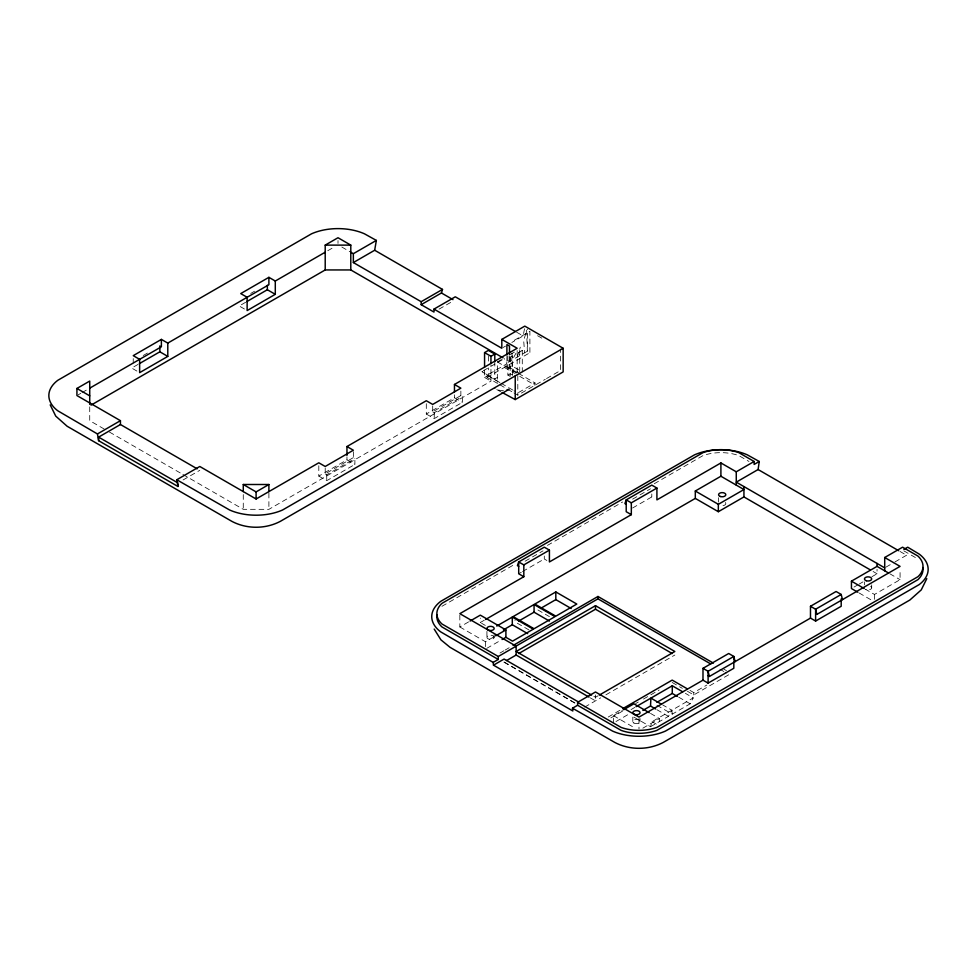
<?xml version="1.0" encoding="UTF-8"?>
<svg xmlns="http://www.w3.org/2000/svg" width="977" height="977" viewBox="0 0 977 977"><rect width="100%" height="100%" fill="white"/><g stroke="black" fill="none" stroke-linecap="round" stroke-linejoin="round"><path stroke-width="0.73" stroke-dasharray="4.88 3.66" d="M524.527 328.736L523.122 335.954L511.838 342.475M894.993 561.922L906.558 555.241L907.01 553.715M633.878 717.106L650.523 726.705L652.05 721.685L693.267 697.896L685.39 693.352M525.773 333.609L523.672 340.448L524.625 352.831M517.151 357.142L520.314 347.165M656.91 705.284L672.274 714.15L690.189 703.806L693.267 697.896M515.941 353.283L512.217 359.988L510.849 358.4L506.916 363.053L527.36 351.244L529.9 352.709L529.9 331.288L512.021 341.608M650.523 726.705L668.439 716.361L671.895 710.23L662.711 704.93M143.216 355.506L148.345 352.55M250.723 293.442L254.557 291.219M78.209 394.818L80.773 393.34M82.044 392.595L88.443 388.907M327.759 250.735L334.158 247.034M138.099 364.372L131.7 368.06L138.502 371.993M245.606 302.308L239.206 305.996L246.009 309.929M439.052 309.135L451.704 301.832M183.09 479.963L199.784 470.328M503.057 347.543L505.573 346.09M497.354 381.128L481.979 371.504L487.096 375.205L487.096 377.415L497.354 383.338L497.354 361.917L502.618 358.877M510.177 354.517L514.842 351.83M483.297 370.747L503.033 359.353M510.177 357.179L512.485 355.848L512.485 375.058L515.929 373.214M519.727 371.968L519.727 349.009L522.28 350.487L517.163 353.442L519.727 354.92M499.894 382.593L487.096 375.205L506.904 363.774L504.352 358.596M484.568 370.136L484.568 377.427L488.402 375.217L488.402 367.914M487.096 377.415L529.9 352.709M318.807 465.748L318.807 476.092L346.957 459.837L354.895 464.417L354.895 458.506L353.356 457.615L325.207 473.869L325.207 467.959M426.302 403.684L426.302 414.028L454.464 397.773L462.39 402.353L462.39 396.442L460.863 395.551L432.701 411.805L432.701 405.895M509.481 356.043L509.481 367.474L512.033 365.996L519.727 370.43L517.163 371.907L517.163 350.487L519.727 351.964M325.207 473.869L326.733 474.761L354.895 458.506M432.701 411.805L434.24 412.697L462.39 396.442M182.907 474.468L243.273 509.322L268.895 509.335L490.955 381.128L490.955 364.873M487.096 375.205L494.802 378.905L497.354 377.427M507.869 355.848L507.869 375.058L514.61 371.175M318.807 476.092L326.733 480.672L354.895 464.417M426.302 414.028L434.24 418.608L462.39 402.353M519.703 376.328L535.066 385.194L535.066 382.984L517.81 392.937L513.975 390.715M513.975 392.937L517.81 395.148L545.276 379.296M546.558 378.551L560.615 370.442L560.615 349.021M441.958 606.302L514.476 564.437M547.45 545.398L622.605 502.007M654.248 483.737L703.037 455.575A34.048 19.662 0 0 1 738.783 455.575L749.017 461.486M525.101 561.201L543.017 550.857M632.595 499.137L650.523 488.793M518.702 573.768L521.266 572.29M522.536 571.545L544.299 558.991L546.851 560.468M632.595 508.003L651.793 496.927L654.358 498.404M459.837 615.144L459.837 626.965L468.789 621.787M484.262 620.248L480.305 622.532L480.305 618.099M459.837 626.965L485.435 641.742L494.386 636.564M486.705 648.386L500.786 640.265M500.004 653.027L503.924 650.755M505.231 650.01L509.151 647.739M598.095 695.795L595.494 697.297L592.892 695.795M584.661 707.104L600.696 697.847M605.899 694.842L674.838 655.042M608.244 717.02L621.299 709.485M613.409 723.017L613.409 715.628L622.361 710.45M610.857 717.887L622.605 711.097M635.648 703.574L638.262 702.06M643.477 699.043L659.133 690.006M631.069 709.571L634.781 707.421M615.962 721.539L628.761 714.15M885.992 567.112L893.711 562.667M853.996 587.067L857.843 584.844M859.113 584.112L862.96 581.889M871.911 576.723L877.041 573.768L877.041 569.335M689.97 690.373L693.768 692.571L706.859 685.024M687.429 691.276L693.768 694.94L729.098 674.545L725.166 672.274M642.842 728.183L659.475 718.583L659.475 723.017M870.641 586.322A3.615 2.088 0 0 1 870.641 589.278A3.615 2.088 0 0 1 865.512 589.278L874.476 594.456L900.073 579.679L900.073 569.335M503.411 390.605L499.589 390.312L494.13 388.162M496.768 389.591L500.725 391.728M537.582 335.722L542.699 338.677M903.872 550.881L915.388 557.537M899.988 551.455L906.558 555.241M516.601 332.192L523.122 335.954M341.84 247.034L350.792 252.213M889.827 573.768L900.073 579.679M873.084 571.484L877.041 573.768M509.481 367.474L519.727 373.385M517.077 372.591L504.352 365.251L504.352 367.462L514.586 373.373M518.36 373.336L535.066 382.984M497.354 361.917L517.81 373.727L517.81 395.148M510.177 373.727L512.485 375.058M507.869 375.058L510.177 376.389L510.177 355.994M501.177 383.326L512.693 389.982M499.894 384.804L506.294 388.504M507.576 389.237L512.693 392.192M859.113 592.978L873.194 601.099M484.568 377.427L490.955 381.128M723.847 669.147L726.473 670.662M719.915 669.245L723.847 671.517M672.188 682.471L682.349 688.345M537.9 609.966L549.416 616.621M678.673 697.151L690.189 703.806M528.936 629.921L516.137 622.532L514.916 620.163M656.91 709.717L668.439 716.361M650.523 713.405L659.475 718.583M481.563 623.253L485.313 625.414M652.05 721.685L656.996 724.543M590.279 697.847L595.494 700.851L595.494 694.94M613.409 715.628L635.16 728.183M104.16 429.013L89.725 420.672L89.725 402.939M109.412 432.042L181.6 473.711M504.108 661.991L575.648 703.293M504.01 662.223L575.282 703.367M671.895 710.23L672.274 714.15M526.603 330.116L527.36 351.244L527.36 329.078M874.476 594.456L874.476 601.844M871.692 584.844L871.692 587.8M864.462 581.889L864.462 584.844M718.559 497.659L718.559 502.093M693.768 692.571L693.768 694.94M651.793 493.971L651.793 496.927M640.057 718.583L640.057 721.539M638.995 718.583L638.995 728.927M632.815 717.106L632.815 721.539M544.299 556.035L544.299 558.991M522.28 350.487L522.28 371.907M512.033 353.137L512.033 365.996M506.904 356.385L506.904 365.984M494.802 361.172L494.802 378.905M494.167 634.354L494.167 637.309A3.615 2.088 0 0 1 488.732 639.117A3.615 2.088 0 0 1 488.732 635.502A3.615 2.088 0 0 1 494.167 637.309M488.402 356.226L488.402 362.076M486.925 631.398L486.925 637.309M485.435 641.742L485.435 647.653M460.863 391.118L460.863 395.551M454.464 394.818L454.464 397.773M434.24 412.697L434.24 418.608M353.356 451.704L353.356 457.615M346.957 456.882L346.957 459.837M338.005 240.562L338.005 243.407M326.733 474.761L326.733 480.672M268.895 493.08L268.895 509.335M243.273 494.545L243.273 509.322M133.238 358.608L133.238 363.041M725.325 502.532A3.615 2.088 0 0 1 725.056 504.84A3.615 2.088 0 0 1 721.246 505.597M633.878 723.017A3.615 2.088 0 0 0 639.935 722.076A3.615 2.088 0 0 0 635.502 719.524A3.615 2.088 0 0 0 633.878 723.017"/><path stroke-width="1.47" d="M642.842 710.45L650.523 706.017L650.902 698.115L661.392 704.173M376.353 240.415L374.667 250.246L353.356 262.557L353.356 253.69L376.353 240.415L364.445 233.796A43.44 25.072 0 0 0 311.553 233.796L57.826 380.285A43.44 25.072 0 0 0 57.826 410.816L97.444 433.947L98.604 440.676L177.948 486.485L177.948 484.116M922.862 567.527A34.048 19.662 0 0 1 917.94 579.654L656.874 730.381A33.951 19.601 0 0 1 621.128 730.381L577.615 705.26L572.498 708.215L572.827 710.975L493.483 665.166L493.153 662.406L440.725 631.887A43.44 25.072 0 0 1 440.725 601.356L694.464 454.867A43.44 25.072 0 0 1 747.344 454.867L759.251 461.486L758.103 469.534L736.267 482.149L884.71 567.857M353.356 262.557L421.185 301.71L421.185 304.677L441.433 292.978L442.496 289.412L374.667 250.246M926.794 578.653L921.262 589.888L909.868 600.025L663.212 742.435C648.325 750.275 629.677 750.275 614.789 742.435L450.031 647.311L440.932 639.862L434.191 629.078M161.388 339.398L133.238 355.652L139.638 359.353L139.638 372.652L167.788 356.397L167.788 343.098L161.388 339.398L161.388 346.786L89.725 388.162M275.294 281.022L268.895 277.334L240.733 293.589L247.132 297.277L247.132 310.588L275.294 294.321L275.294 281.022L325.207 252.213M197.183 468.826L120.44 424.519L120.44 420.672L76.927 395.551L76.927 388.455L89.725 381.067L89.725 404.417M91.044 405.137L325.207 269.945L325.207 245.117L338.005 237.729L350.792 245.117L350.792 269.945L503.033 357.838M167.788 343.098L268.895 284.722L268.895 277.334M139.381 363.627L159.862 351.805L167.788 356.397M246.876 301.563L267.356 289.742L275.294 294.321M97.444 433.947L120.44 420.672M98.604 440.676L98.604 437.122L120.44 424.519M421.185 301.71L442.496 289.412M421.185 304.677L433.983 312.066L433.983 309.111L455.294 296.8L515.294 331.447M177.948 486.485L176.8 479.756L199.784 466.481L256.096 498.991L318.807 462.793L325.207 466.481L353.356 450.226L346.957 446.538L346.957 455.404M433.983 309.111L501.812 348.264L501.812 339.398L524.796 326.123L563.155 348.264L563.155 371.907L515.233 399.569L502.044 392.436M484.568 367.205L484.568 352.612L488.402 350.389L494.802 354.089L494.802 361.172M243.273 491.59L243.273 484.494L256.096 491.895L268.895 484.507L268.895 491.602M484.568 352.612L490.955 356.3L494.802 354.089M346.957 446.538L426.302 400.729L432.701 404.417L460.863 388.162L454.464 384.474L454.464 391.862M454.464 384.474L517.163 348.264L501.812 339.398M563.155 348.264L282.536 510.018A43.44 25.072 0 0 1 229.656 510.018L176.8 479.756M518.702 566.379L517.419 565.634L518.702 561.946L523.819 564.901L549.416 550.124L549.416 561.946L631.325 514.659L631.325 502.837L656.91 488.06L656.91 499.882L720.904 462.939L736.267 471.806L754.134 461.486L754.134 464.441L759.251 461.486M523.819 564.901L523.819 576.723L459.837 613.666L516.137 646.176L516.137 655.042L588.984 697.089M470.071 621.054L480.305 615.144L505.903 629.921L505.903 637.309L512.559 641.144L533.295 629.176L512.302 617.061L496.756 626.037M695.306 491.016L720.904 476.239L743.937 489.538L718.339 504.315L695.306 491.016L695.306 498.404L485.581 619.479M534.065 604.507L513.072 616.621L534.065 628.736L555.046 616.621L534.065 604.507L534.065 612.188L549.416 621.054M555.815 591.94L534.822 604.055L555.815 616.182L576.809 604.055L555.815 591.94L555.815 599.622L540.464 608.488M503.35 629.921L512.302 624.743L527.665 633.609M518.702 621.054L534.065 612.188M495.669 635.832L505.903 629.921M695.306 498.404L718.339 511.704L743.937 496.927L870.446 569.957M502.068 639.52L505.903 637.309M513.072 645.479L597.961 596.471L713.357 663.102M515.685 646.334L597.961 598.84L710.731 663.945M754.134 461.486L738.783 452.62A34.048 19.662 0 0 0 703.037 452.62L441.958 603.346A33.865 19.552 0 0 0 441.958 623.985L498.27 656.495L516.137 646.176M493.153 662.406L498.27 659.451L498.27 656.495M599.389 695.05L674.838 651.488L595.494 605.679L516.137 651.488L591.586 695.05M493.483 665.166L504.108 659.035L578.25 701.84M506.513 660.599L516.137 655.042M518.75 653.54L595.494 609.233L672.237 653.54M577.615 705.26L577.615 702.304L595.494 691.985L638.995 717.106L702.988 680.163L708.105 683.118L733.825 668.268L733.825 662.357M622.605 708.74L672.188 680.114L687.429 688.907M884.71 570.812L884.71 557.513L902.589 547.193L917.94 556.06A34.048 19.662 0 0 1 917.94 576.699L656.874 727.425A33.951 19.601 0 0 1 621.128 727.425L577.615 702.304M623.644 709.717L633.878 703.806L649.241 712.673M903.872 549.404L907.706 547.193L919.174 554.069A43.44 25.072 0 0 1 919.174 584.6L665.447 731.089A43.44 25.072 0 0 1 612.555 731.089L572.498 708.215M857.843 592.233L851.443 588.545L851.443 581.156L877.041 566.379L888.557 573.023M636.027 706.701L672.274 685.781L682.764 691.838M702.988 680.163L702.988 668.341L728.708 653.491L733.825 656.446L735.107 661.624L733.825 660.879M810.483 618.099L810.483 606.277L836.08 591.5L841.197 594.456L842.479 599.622L841.197 598.889L841.197 606.277L815.612 621.054L810.483 618.099L709.387 676.463L708.105 675.73M841.197 594.456L815.612 609.233L810.483 606.277M656.91 702.329L672.274 693.462L677.391 696.418M815.612 613.666L816.882 614.399L900.073 566.379L884.71 557.513M506.868 390.006L509.054 389.31L280.314 521.364C265.414 529.204 246.766 529.204 231.879 521.364L67.132 426.253L55.738 416.117L50.206 404.869M325.207 245.117L350.792 245.117M325.207 269.945L350.792 269.945M243.273 484.494L268.895 484.507M758.103 469.534L898.669 550.698M441.433 292.978L452.962 299.621M350.792 252.213L353.356 253.69M851.443 581.156L864.242 588.545M656.91 488.06L651.793 485.105L626.208 499.882L624.926 503.57L626.208 504.315M631.325 502.837L626.208 499.882L626.208 511.704L631.325 514.659M549.416 550.124L544.299 547.169L518.702 561.946L518.702 573.768L523.819 576.723M702.988 668.341L708.105 671.297L709.387 676.463M555.815 599.622L571.166 608.488M650.523 706.017L655.64 708.972M76.927 388.455L89.725 395.844M498.27 659.451L441.958 626.941A33.865 19.552 0 0 1 437 614.814M98.604 437.122L177.948 482.931M816.882 614.399L815.612 609.233L815.612 621.054M877.041 563.424L877.041 566.379M743.937 486.583L743.937 496.927M736.267 471.806L736.267 485.105M733.825 659.402L733.825 656.446L708.105 671.297L708.105 683.118M720.904 462.939L720.904 476.239M718.339 504.315L718.339 511.704M672.274 685.781L672.274 693.462M597.961 596.471L597.961 598.84M595.494 605.679L595.494 609.233M515.233 375.925L515.233 399.569M512.302 617.061L512.302 624.743M509.481 354.614L509.481 346.041L506.904 344.551L506.904 354.907M490.955 356.3L490.955 363.395M267.356 285.308L267.356 289.742M256.096 491.895L256.096 498.991M159.862 345.895L159.862 351.805M634.635 714.48A3.615 2.088 0 0 0 640.057 712.673A3.615 2.088 0 0 0 634.635 710.865A3.615 2.088 0 0 0 634.635 714.48M488.732 630.25A3.615 2.088 0 0 0 494.167 628.443A3.615 2.088 0 0 0 488.732 626.636A3.615 2.088 0 0 0 488.732 630.25M866.269 580.741A3.615 2.088 0 0 0 871.692 578.934A3.615 2.088 0 0 0 866.269 577.126A3.615 2.088 0 0 0 866.269 580.741M720.379 496.511A3.615 2.088 0 0 0 725.801 494.704A3.615 2.088 0 0 0 720.379 492.897A3.615 2.088 0 0 0 720.379 496.511"/></g></svg>
